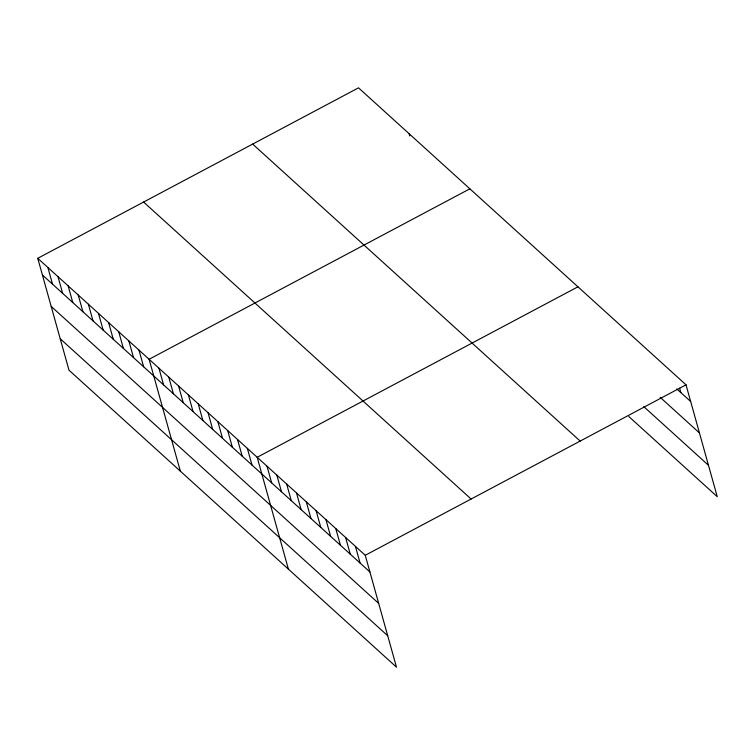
<?xml version="1.0" encoding="UTF-8"?>
<svg xmlns="http://www.w3.org/2000/svg" width="755" height="755" viewBox="0 0 755 755"><rect width="100%" height="100%" fill="white"/><g stroke="black" fill="none" stroke-linecap="round" stroke-linejoin="round"><path stroke-width="1.13" d="M37.75 258.304L365.25 555.284L396.488 667.165L68.988 370.176L37.75 258.304L358.512 87.835L686.012 384.823L717.25 496.696L628.821 416.515M469.865 188.816L149.103 359.276L180.341 471.158M577.943 286.815L257.172 457.285L288.41 569.157M365.25 555.284L686.012 384.823M676.754 388.891L690.674 401.509M660.144 397.281L699.441 432.926M643.798 406.634L708.483 465.288M252.661 144.092L580.161 441.071M143.601 202.047L471.101 499.036M42.412 274.999L369.912 571.979M51.18 306.407L378.68 603.387M60.221 338.768L387.721 635.748M679.604 388.155L680.85 392.6M409.125 133.739L409.748 135.966M355.426 546.375L360.088 563.07M345.601 537.466L350.263 554.161M335.777 528.557L340.439 545.252M325.952 519.648L330.614 536.343M316.128 510.739L320.79 527.434M306.303 501.83L310.966 518.525M296.479 492.921L301.141 509.616M286.655 484.012L291.307 500.707M276.83 475.103L281.483 491.798M266.996 466.194L271.658 482.889M247.347 448.376L252.01 465.061M237.523 439.467L242.185 456.152M227.699 430.558L232.361 447.243M217.874 421.649L222.536 438.334M208.05 412.74L212.712 429.425M198.225 403.821L202.887 420.516M188.401 394.912L193.063 411.607M178.576 386.003L183.238 402.698M168.752 377.094L173.414 393.789M158.928 368.185L163.59 384.88M138.977 350.103L143.639 366.788M128.85 340.92L133.512 357.615M118.733 331.738L123.395 348.433M108.607 322.564L113.269 339.25M98.49 313.382L103.152 330.077M88.363 304.199L93.025 320.894M78.237 295.026L82.899 311.721M68.12 285.843L72.782 302.538M57.993 276.66L62.656 293.355M47.876 267.487L52.529 284.182"/></g></svg>
